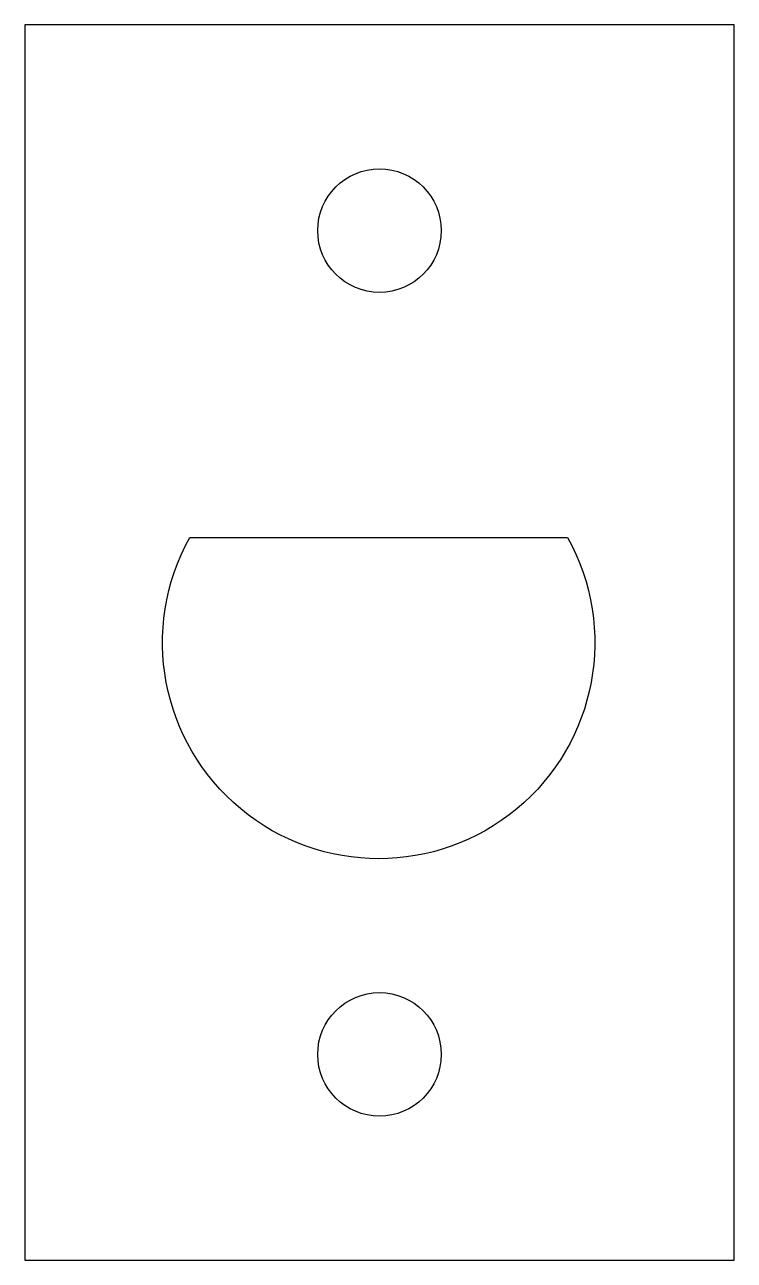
# Model space of a CAD drawing. Header units: millimetres. Extents: x -8.6 to 8.6, y -15 to 15.
import ezdxf

# ---------------------------------------------------------------- set-up
doc = ezdxf.new("R2010")
doc.units = ezdxf.units.MM

msp = doc.modelspace()

# ---------------------------------------------------------------- linework, layer by layer
msp.add_lwpolyline([(8.637, -15), (8.637, 15), (-8.598, 15), (-8.598, -15)], close=True)
msp.add_lwpolyline([(-4.589, 2.55), (4.589, 2.55, -1.699673)], format="xyb", close=True)
for centre in [(0.019, 10), (0.019, -10)]:
    msp.add_circle(centre, 1.5)

doc.saveas('drawing.dxf')
